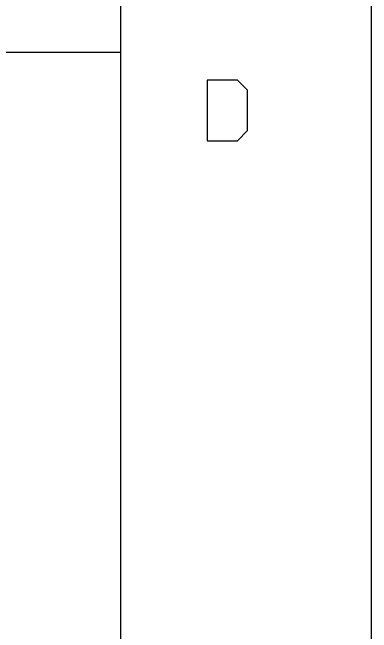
# Model space of a CAD drawing. Header units: millimetres. Extents: x -1.9 to 9.1, y -3.1 to 5.4.
# Drawn here: x 8.7951 to 9.081, y -2.4223 to -1.9281 of the extents above; entities that cross this region are included whole.
import ezdxf

# ---------------------------------------------------------------- set-up
doc = ezdxf.new("R2010")
doc.units = ezdxf.units.MM
doc.header["$MEASUREMENT"] = 0
doc.layers.add('Mechanical11', color=56, linetype='Continuous')

msp = doc.modelspace()

# ---------------------------------------------------------------- linework, layer by layer
at = {"layer": 'Mechanical11'}
for p, q in [((9.081, -3.06), (9.081, 5.43958)), ((9.081, -3.06), (9.081, 5.43958)), ((8.88131, -2.8599), (8.88131, 5.23949)), ((8.88131, -2.8599), (8.88131, 5.23949)), ((5.31108, -1.95988), (8.88131, -1.95988)), ((8.9501, -1.98199), (8.9501, -2.03033)), ((8.97427, -1.98199), (8.9501, -1.98199)), ((8.98232, -1.99004), (8.97427, -1.98199)), ((8.98232, -2.02227), (8.98232, -1.99004)), ((8.97427, -2.03033), (8.98232, -2.02227)), ((8.9501, -2.03033), (8.97427, -2.03033))]:
    msp.add_line(p, q, dxfattribs=at)

doc.saveas('drawing.dxf')
